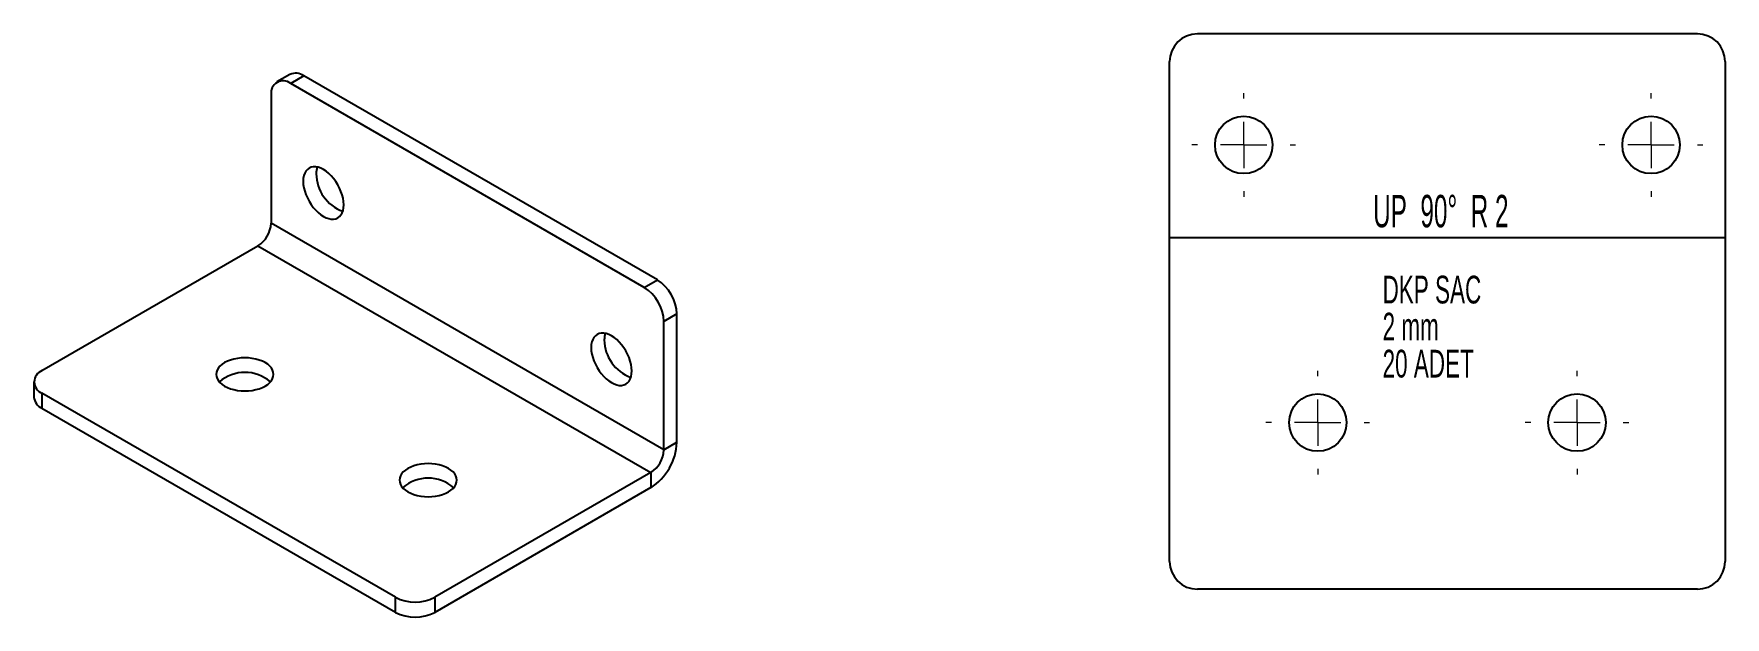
# Model space of a CAD drawing. Header units: millimetres. Extents: x -198 to -15, y 106 to 169.
import ezdxf

# ---------------------------------------------------------------- set-up
doc = ezdxf.new("R2010")
doc.units = ezdxf.units.MM
doc.styles.add('SLDTEXTSTYLE0', font='TXT', dxfattribs={"width": 0.605})
doc.styles.add('SLDTEXTSTYLE1', font='TXT', dxfattribs={"width": 0.56125})

# ---------------------------------------------------------------- blocks, each defined once
blk = doc.blocks.new('SW_CENTERMARKSYMBOL_0')
at = {"color": 0, "linetype": 'Continuous', "lineweight": 18}
for p, q in [((0, 5), (0, 5.6)), ((0, 0), (0, 2.5)), ((-5, 0), (-5.6, 0)), ((0, 0), (-2.5, 0)), ((0, 0), (0, -2.5)), ((0, 0), (2.5, 0)), ((5, 0), (5.6, 0)), ((0, -5), (0, -5.6))]:
    blk.add_line(p, q, dxfattribs=at)
blk = doc.blocks.new('SW_CENTERMARKSYMBOL_1')
at = {"color": 0, "linetype": 'Continuous', "lineweight": 18}
for p, q in [((0, 5), (0, 5.6)), ((0, 0), (0, 2.5)), ((-5, 0), (-5.6, 0)), ((0, 0), (-2.5, 0)), ((0, 0), (0, -2.5)), ((0, 0), (2.5, 0)), ((5, 0), (5.6, 0)), ((0, -5), (0, -5.6))]:
    blk.add_line(p, q, dxfattribs=at)
blk = doc.blocks.new('SW_CENTERMARKSYMBOL_2')
at = {"color": 0, "linetype": 'Continuous', "lineweight": 18}
for p, q in [((0, 5), (0, 5.6)), ((0, 0), (0, 2.5)), ((-5, 0), (-5.6, 0)), ((0, 0), (-2.5, 0)), ((0, 0), (0, -2.5)), ((0, 0), (2.5, 0)), ((5, 0), (5.6, 0)), ((0, -5), (0, -5.6))]:
    blk.add_line(p, q, dxfattribs=at)
blk = doc.blocks.new('SW_CENTERMARKSYMBOL_3')
at = {"color": 0, "linetype": 'Continuous', "lineweight": 18}
for p, q in [((0, 5), (0, 5.6)), ((0, 0), (0, 2.5)), ((-5, 0), (-5.6, 0)), ((0, 0), (-2.5, 0)), ((0, 0), (0, -2.5)), ((0, 0), (2.5, 0)), ((5, 0), (5.6, 0)), ((0, -5), (0, -5.6))]:
    blk.add_line(p, q, dxfattribs=at)

msp = doc.modelspace()

# ---------------------------------------------------------------- linework, layer by layer
at = {"color": 7, "linetype": 'Continuous', "lineweight": 25}
for p, q in [((-17.94, 168.9), (-71.94, 168.9)), ((-169.97, 164.51), (-171.38, 163.7)), ((-74.94, 111.9), (-74.94, 165.9)), ((-14.94, 165.9), (-14.94, 111.9)), ((-168.47, 164.36), (-169.88, 163.55)), ((-131.7, 141.5), (-169.88, 163.55)), ((-130.28, 142.32), (-168.47, 164.36)), ((-172, 162.32), (-172, 148.44)), ((-129.58, 123.95), (-172, 148.44)), ((-196.75, 132.52), (-173.42, 145.99)), ((-173.42, 145.99), (-130.99, 121.5)), ((-131.7, 141.5), (-130.28, 142.32)), ((-128.16, 138.65), (-129.58, 137.83)), ((-129.58, 123.95), (-129.58, 137.83)), ((-128.16, 124.77), (-128.16, 138.65)), ((-197.63, 131.3), (-197.63, 129.66)), ((-158.57, 108.03), (-196.75, 130.07)), ((-196.75, 130.07), (-196.75, 128.44)), ((-158.57, 106.4), (-196.75, 128.44)), ((-129.58, 123.95), (-128.16, 124.77)), ((-130.99, 121.5), (-154.32, 108.03)), ((-130.99, 121.5), (-130.99, 119.87)), ((-130.99, 119.87), (-154.32, 106.4)), ((-158.57, 106.4), (-158.57, 108.03)), ((-154.32, 108.03), (-154.32, 106.4)), ((-17.94, 108.9), (-71.94, 108.9))]:
    msp.add_line(p, q, dxfattribs=at)
at = {"color": 7, "linetype": 'Continuous'}
msp.add_line((-74.94, 146.9), (-14.94, 146.9), dxfattribs=at)
at = {"color": 7, "linetype": 'Continuous', "lineweight": 25, "flags": 128}
for points in [[(-164.15, 150.44), (-164.17, 150.78), (-164.23, 151.14), (-164.32, 151.51), (-164.45, 151.88), (-164.61, 152.24), (-164.8, 152.6), (-165.01, 152.95), (-165.25, 153.27), (-165.51, 153.56), (-165.78, 153.83), (-166.06, 154.05), (-166.35, 154.24), (-166.63, 154.38), (-166.91, 154.48), (-167.18, 154.53), (-167.44, 154.53), (-167.68, 154.49), (-167.9, 154.39), (-168.08, 154.25), (-168.24, 154.07), (-168.37, 153.85), (-168.46, 153.59), (-168.52, 153.29), (-168.54, 152.97), (-168.52, 152.63), (-168.46, 152.28), (-168.37, 151.91), (-168.24, 151.54), (-168.08, 151.17), (-167.9, 150.81), (-167.68, 150.47), (-167.44, 150.15), (-167.18, 149.85), (-166.91, 149.59), (-166.63, 149.36), (-166.35, 149.18), (-166.06, 149.03), (-165.78, 148.94), (-165.51, 148.89), (-165.25, 148.88), (-165.01, 148.93), (-164.8, 149.02), (-164.61, 149.16), (-164.45, 149.35), (-164.32, 149.57), (-164.23, 149.83), (-164.17, 150.12), (-164.15, 150.44)], [(-133.04, 132.48), (-133.06, 132.82), (-133.12, 133.18), (-133.21, 133.55), (-133.33, 133.92), (-133.49, 134.28), (-133.68, 134.64), (-133.9, 134.98), (-134.14, 135.31), (-134.39, 135.6), (-134.67, 135.86), (-134.95, 136.09), (-135.23, 136.28), (-135.52, 136.42), (-135.8, 136.52), (-136.07, 136.57), (-136.33, 136.57), (-136.57, 136.53), (-136.78, 136.43), (-136.97, 136.29), (-137.13, 136.11), (-137.26, 135.88), (-137.35, 135.62), (-137.41, 135.33), (-137.42, 135.01), (-137.41, 134.67), (-137.35, 134.31), (-137.26, 133.95), (-137.13, 133.58), (-136.97, 133.21), (-136.78, 132.85), (-136.57, 132.51), (-136.33, 132.19), (-136.07, 131.89), (-135.8, 131.63), (-135.52, 131.4), (-135.23, 131.22), (-134.95, 131.07), (-134.67, 130.97), (-134.39, 130.92), (-134.14, 130.92), (-133.9, 130.97), (-133.68, 131.06), (-133.49, 131.2), (-133.33, 131.39), (-133.21, 131.61), (-133.12, 131.87), (-133.06, 132.16), (-133.04, 132.48)], [(-177.02, 133.38), (-177.29, 133.2), (-177.52, 133.01), (-177.69, 132.8), (-177.82, 132.58), (-177.9, 132.35), (-177.93, 132.11), (-177.9, 131.88), (-177.82, 131.65), (-177.69, 131.43), (-177.52, 131.22), (-177.29, 131.02), (-177.02, 130.85), (-176.72, 130.69), (-176.38, 130.56), (-176.02, 130.46), (-175.63, 130.38), (-175.24, 130.34), (-174.83, 130.32), (-174.43, 130.34), (-174.03, 130.38), (-173.64, 130.46), (-173.28, 130.56), (-172.94, 130.69), (-172.64, 130.85), (-172.37, 131.02), (-172.15, 131.22), (-171.97, 131.43), (-171.84, 131.65), (-171.76, 131.88), (-171.73, 132.11), (-171.76, 132.35), (-171.84, 132.58), (-171.97, 132.8), (-172.15, 133.01), (-172.37, 133.2), (-172.64, 133.38), (-172.94, 133.53), (-173.28, 133.66), (-173.64, 133.77), (-174.03, 133.84), (-174.43, 133.89), (-174.83, 133.9), (-175.24, 133.89), (-175.63, 133.84), (-176.02, 133.77), (-176.38, 133.66), (-176.72, 133.53), (-177.02, 133.38)], [(-157.22, 121.95), (-157.49, 121.77), (-157.72, 121.58), (-157.9, 121.37), (-158.03, 121.15), (-158.11, 120.92), (-158.13, 120.68), (-158.11, 120.45), (-158.03, 120.22), (-157.9, 120), (-157.72, 119.79), (-157.49, 119.59), (-157.22, 119.42), (-156.92, 119.26), (-156.58, 119.13), (-156.22, 119.03), (-155.83, 118.95), (-155.44, 118.91), (-155.03, 118.89), (-154.63, 118.91), (-154.23, 118.95), (-153.85, 119.03), (-153.48, 119.13), (-153.14, 119.26), (-152.84, 119.42), (-152.57, 119.59), (-152.35, 119.79), (-152.17, 120), (-152.04, 120.22), (-151.96, 120.45), (-151.93, 120.68), (-151.96, 120.92), (-152.04, 121.15), (-152.17, 121.37), (-152.35, 121.58), (-152.57, 121.77), (-152.84, 121.95), (-153.14, 122.1), (-153.48, 122.23), (-153.85, 122.34), (-154.23, 122.41), (-154.63, 122.46), (-155.03, 122.47), (-155.44, 122.46), (-155.83, 122.41), (-156.22, 122.34), (-156.58, 122.23), (-156.92, 122.1), (-157.22, 121.95)]]:
    msp.add_lwpolyline(points, dxfattribs=at)
at = {"color": 7, "linetype": 'Continuous', "lineweight": 25}
for centre in [(-66.94, 156.9), (-22.94, 156.9), (-58.94, 126.9), (-30.94, 126.9)]:
    msp.add_circle(centre, 3.1, dxfattribs=at)
for centre, radius, start, end in [((-71.94, 165.9), 3, 90, 180), ((-17.94, 165.9), 3, 0, 90), ((-169.34, 163.15), 1.5, 54.0761, 114.6134), ((-170.7, 162.52), 1.31, 51.2818, 188.729), ((-164.9, 153.83), 2.22, 162.2372, 180.957), ((-162.72, 153.86), 4.41, 180.8653, 249.5002), ((-175.06, 148.57), 3.06, 302.4763, 357.5237), ((-134.16, 137.63), 4.59, 2.4871, 57.5129), ((-132.75, 138.45), 4.59, 2.4873, 57.5127), ((-133.79, 135.87), 2.22, 162.2372, 180.957), ((-131.6, 135.9), 4.41, 180.8653, 249.5002), ((-196.27, 131.3), 1.31, 111.2683, 248.7317), ((-174.83, 128.12), 4.21, 49.0322, 130.9678), ((-196.14, 129.8), 1.49, 185.3883, 245.9319), ((-134.29, 125.03), 6.13, 302.5202, 357.4798), ((-132.63, 124.08), 3.06, 302.4764, 357.5236), ((-155.03, 116.69), 4.21, 49.0322, 130.9678), ((-71.94, 111.9), 3, 180, 270), ((-17.94, 111.9), 3, 270, 0), ((-156.45, 112.1), 4.59, 242.4914, 297.5086), ((-156.45, 110.47), 4.59, 242.4914, 297.5086)]:
    msp.add_arc(centre, radius, start, end, dxfattribs=at)

# ---------------------------------------------------------------- block references
at = {"color": 7, "linetype": 'Continuous', "lineweight": 18}
for name, p in [('SW_CENTERMARKSYMBOL_3', (-66.94, 156.9)), ('SW_CENTERMARKSYMBOL_2', (-22.94, 156.9)), ('SW_CENTERMARKSYMBOL_0', (-58.94, 126.9)), ('SW_CENTERMARKSYMBOL_1', (-30.94, 126.9))]:
    msp.add_blockref(name, p, dxfattribs=at)

# ---------------------------------------------------------------- texts
at = {"color": 7, "linetype": 'Continuous', "lineweight": 0}
for s, insert, char_height, attachment_point, style in [('UP  90°  R 2', (-45.65, 151.5), 3.5, 2, 'SLDTEXTSTYLE1'), ('DKP SAC', (-51.94, 142.77), 3, 1, 'SLDTEXTSTYLE0'), ('2 mm', (-51.94, 138.77), 3, 1, 'SLDTEXTSTYLE0'), ('20 ADET', (-51.94, 134.77), 3, 1, 'SLDTEXTSTYLE0')]:
    msp.add_mtext(s, dxfattribs=dict(at, insert=insert, char_height=char_height, attachment_point=attachment_point, style=style))

doc.saveas('drawing.dxf')
